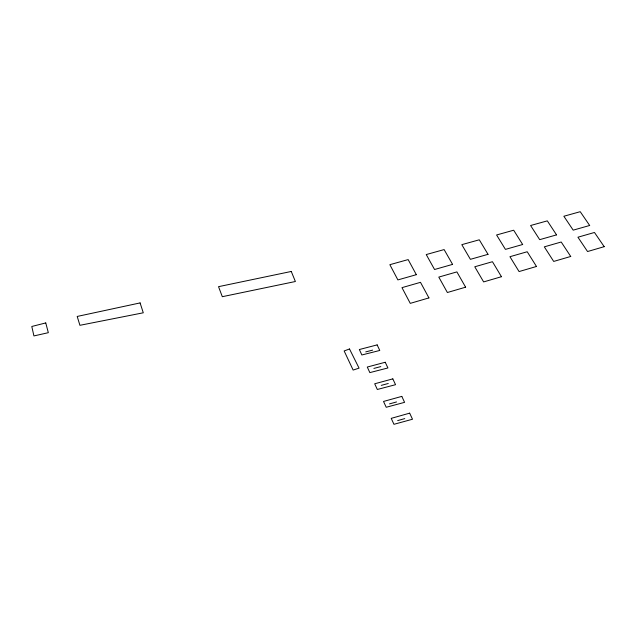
<?xml version="1.0" encoding="UTF-8"?>
<svg xmlns="http://www.w3.org/2000/svg" width="636" height="636" viewBox="0 0 636 636"><rect width="100%" height="100%" fill="white"/><g stroke="black" fill="none" stroke-linecap="round" stroke-linejoin="round"><path stroke-width="0.95" d="M397.667 420.603L404.766 418.607M389.494 403.892L396.538 401.952M381.282 385.368L388.262 383.492M373.881 368.419L380.797 366.59M365.748 351.899L372.609 350.126M349.506 348.973L344.148 350.953L353.139 370.065L359.062 368.141L349.506 348.973M428.934 297.91L410.268 303.364L401.976 287.647L420.491 282.336L428.934 297.91M465.616 287.186L447.378 292.512L438.792 277.097L456.887 271.906L465.616 287.186M501.454 276.708L483.638 281.915L474.766 266.778L492.447 261.714L501.454 276.708M536.482 266.468L519.063 271.564L509.937 256.705L527.22 251.745L536.482 266.468M570.723 256.459L553.694 261.436L544.313 246.848L561.214 242.006L570.723 256.459M604.2 246.673L587.553 251.538L577.933 237.212L594.469 232.474L604.2 246.673M416.334 274.68L397.89 279.912L389.852 264.687L408.153 259.591L416.334 274.68M452.586 264.385L434.563 269.505L426.239 254.559L444.119 249.582L452.586 264.385M488.019 254.328L470.402 259.329L461.808 244.661L479.29 239.796L488.019 254.328M522.665 244.502L505.437 249.392L496.581 234.978L513.681 230.216L522.665 244.502M556.54 234.883L539.694 239.661L530.591 225.51L547.318 220.859L556.54 234.883M589.675 225.478L573.195 230.153L563.862 216.248L580.231 211.693L589.675 225.478M409.648 413.154L391.212 418.361L393.962 424.307L412.51 419.235L409.648 413.154M401.801 396.387L383.516 401.451L386.211 407.271L404.599 402.342L401.801 396.387M392.817 378.865L374.691 383.786L377.323 389.478L395.552 384.693L392.817 378.865M385.241 362.258L367.274 367.044L369.85 372.609L387.92 367.958L385.241 362.258M377.148 344.895L359.348 349.53L361.868 354.975L379.772 350.46L377.148 344.895M45.76 322.929L31.8 326.475L33.923 335.927L48.328 332.684L45.76 322.929M140.095 302.919L77.195 316.45L79.921 325.306L143.283 312.793L140.095 302.919M291.272 271.461L218.53 286.669L222.314 296.694L295.382 281.51L291.272 271.461"/></g></svg>
